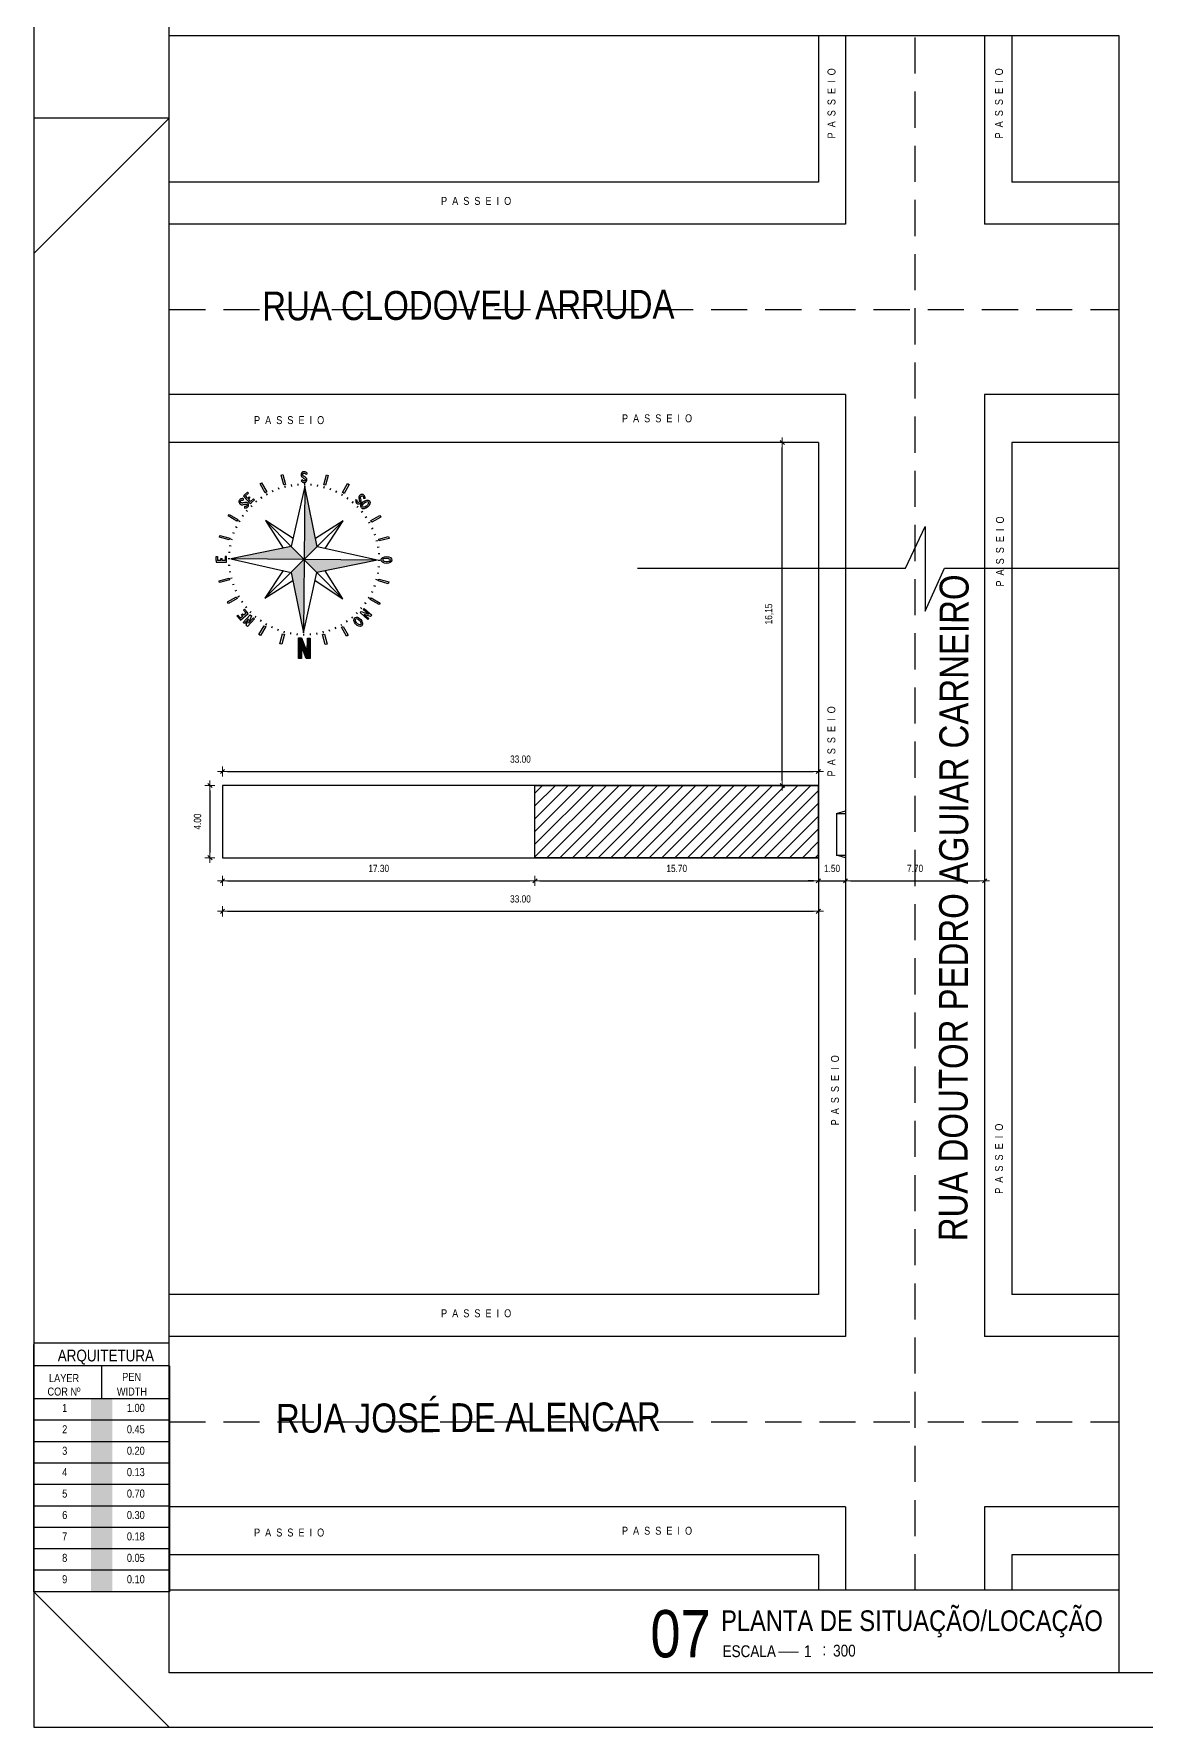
# Model space of a CAD drawing. Extents: x -263 to -176, y -135 to 681.
# Drawn here: x -263.44 to -248.04, y 636.24 to 659.69 of the extents above; entities that cross this region are included whole.
import ezdxf
from ezdxf.enums import TextEntityAlignment as Align

# ---------------------------------------------------------------- set-up
doc = ezdxf.new("R2010")
doc.units = 0
doc.header["$MEASUREMENT"] = 0
doc.header["$PDSIZE"] = -5
doc.linetypes.add('DASHED', pattern=[0.75, 0.5, -0.25])
doc.layers.get('0').update_dxf_attribs({"linetype": 'CONTINUOUS'})
doc.layers.get('Defpoints').update_dxf_attribs({"linetype": 'CONTINUOUS'})
for name, color, linetype in [('COBERTA', 6, 'CONTINUOUS'), ('E-txt-g', 3, 'CONTINUOUS'), ('E-TXT-Y', 2, 'CONTINUOUS'), ('Lotes', 2, 'CONTINUOUS'), ("PRANCHA - PROJETU'S", 7, 'CONTINUOUS'), ('TXT', 2, 'CONTINUOUS')]:
    doc.layers.add(name, color=color, linetype=linetype)
for name, color, linetype, lineweight in [('E-Pen-C', 4, 'CONTINUOUS', 15), ('E-Pen-G', 3, 'CONTINUOUS', 30), ('E-Txt-W', 7, 'CONTINUOUS', 20)]:
    doc.layers.add(name, color=color, linetype=linetype, lineweight=lineweight)
doc.styles.add('F2', font='swissc.ttf')
doc.dimstyles.new('DIMENSION-1', dxfattribs={"dimtxt": 0.11, "dimasz": 0.07, "dimexe": 1, "dimexo": 0, "dimgap": 0.12, "dimtad": 1, "dimzin": 7, "dimdsep": 46, "dimtxsty": 'F2', "dimblk1": 'TRACO', "dimblk2": 'TRACO', "dimsah": 1, "dimcen": 1, "dimse1": 1, "dimse2": 1, "dimclrd": 256, "dimclre": 256, "dimclrt": 6, "dimadec": 0, "dimazin": 0, "dimtfac": 1, "dimtix": 1, "dimtmove": 2, "dimatfit": 3, "dimldrblk": 'TRACO', "dimfxl": 1, "dimtolj": 1, "dimtzin": 0, "dimarcsym": 0})

# ---------------------------------------------------------------- blocks, each defined once
blk = doc.blocks.new('IND_DES')
at = {"layer": 'E-Txt-W', "color": 7}
blk.add_line((0.027, -0.243), (0.198, -0.243), dxfattribs=at)
at = {"layer": 'E-txt-g', "color": 7, "style": 'F2'}
for s, p in [('ESCALA', (-0.446, -0.286)), ('1', (0.243, -0.286)), (':', (0.399, -0.271))]:
    blk.add_text(s, height=0.1, dxfattribs=at).set_placement(p)
blk.add_attdef('ESCALA', (0.49, -0.281), '', height=0.1, dxfattribs=at)
at = {"layer": 'E-Txt-W', "color": 6, "style": 'F2'}
blk.add_attdef('00', text='', height=0.4, dxfattribs=at).set_placement((-0.708, -0.288), align=Align.CENTER)
at = {"layer": 'E-TXT-Y', "color": 7, "style": 'F2'}
for tag, p in [('PROJETO', (-0.456, 0.183)), ('DESENHO', (-0.458, -0.066))]:
    blk.add_attdef(tag, p, '', height=0.175, dxfattribs=at)
blk = doc.blocks.new('TRACO')
at = {"layer": 'E-Pen-C'}
for p, q in [((-1, 0), (1, 0)), ((0, 1), (0, -1))]:
    blk.add_line(p, q, dxfattribs=at)
at = {"layer": 'E-Pen-G'}
blk.add_line((-0.42, -0.42), (0.42, 0.42), dxfattribs=at)
blk = doc.blocks.new('*D525')
at = {"color": 4, "lineweight": -2}
blk.add_line((-261.001, 649.21), (-261.001, 648.35), dxfattribs=at)
at = {"layer": 'Defpoints', "color": 0, "linetype": 'Continuous'}
for p in [(-260.827, 649.28), (-261.001, 648.28), (-260.827, 648.28)]:
    blk.add_point(p, dxfattribs=at)
at = {"color": 4, "linetype": 'Continuous', "lineweight": -2, "xscale": 0.07, "yscale": 0.07, "zscale": 0.07}
for p, rotation in [((-261.001, 649.28), 90), ((-261.001, 648.28), 270)]:
    blk.add_blockref('TRACO', p, dxfattribs=dict(at, rotation=rotation))
at = {"color": 4, "linetype": 'Continuous', "insert": (-261.172, 648.78), "char_height": 0.1, "attachment_point": 5, "rotation": 90, "style": 'F2'}
blk.add_mtext('\\A1;4.00', dxfattribs=at)
blk = doc.blocks.new('*D526')
at = {"color": 4, "lineweight": -2}
blk.add_line((-260.757, 647.96), (-256.572, 647.96), dxfattribs=at)
at = {"layer": 'Defpoints', "color": 0, "linetype": 'Continuous'}
for p in [(-260.827, 648.28), (-256.502, 648.28), (-256.502, 647.96)]:
    blk.add_point(p, dxfattribs=at)
at = {"color": 4, "linetype": 'Continuous', "lineweight": -2, "xscale": 0.07, "yscale": 0.07, "zscale": 0.07, "rotation": 180}
blk.add_blockref('TRACO', (-260.827, 647.96), dxfattribs=at)
at = {"color": 4, "linetype": 'Continuous', "lineweight": -2, "xscale": 0.07, "yscale": 0.07, "zscale": 0.07}
blk.add_blockref('TRACO', (-256.502, 647.96), dxfattribs=at)
at = {"color": 4, "linetype": 'Continuous', "insert": (-258.664, 648.131), "char_height": 0.1, "attachment_point": 5, "style": 'F2'}
blk.add_mtext('\\A1;17.30', dxfattribs=at)
blk = doc.blocks.new('*D527')
at = {"color": 4, "lineweight": -2}
blk.add_line((-256.432, 647.96), (-252.647, 647.96), dxfattribs=at)
at = {"layer": 'Defpoints', "color": 0, "linetype": 'Continuous'}
for p in [(-256.502, 648.28), (-252.577, 648.28), (-252.577, 647.96)]:
    blk.add_point(p, dxfattribs=at)
at = {"color": 4, "linetype": 'Continuous', "lineweight": -2, "xscale": 0.07, "yscale": 0.07, "zscale": 0.07, "rotation": 180}
blk.add_blockref('TRACO', (-256.502, 647.96), dxfattribs=at)
at = {"color": 4, "linetype": 'Continuous', "lineweight": -2, "xscale": 0.07, "yscale": 0.07, "zscale": 0.07}
blk.add_blockref('TRACO', (-252.577, 647.96), dxfattribs=at)
at = {"color": 4, "linetype": 'Continuous', "insert": (-254.539, 648.131), "char_height": 0.1, "attachment_point": 5, "style": 'F2'}
blk.add_mtext('\\A1;15.70', dxfattribs=at)
blk = doc.blocks.new('*D528')
at = {"color": 4, "lineweight": -2}
blk.add_line((-260.757, 647.538), (-252.647, 647.538), dxfattribs=at)
at = {"layer": 'Defpoints', "color": 0, "linetype": 'Continuous'}
for p in [(-260.827, 648.28), (-252.577, 648.28), (-252.577, 647.538)]:
    blk.add_point(p, dxfattribs=at)
at = {"color": 4, "linetype": 'Continuous', "lineweight": -2, "xscale": 0.07, "yscale": 0.07, "zscale": 0.07, "rotation": 180}
blk.add_blockref('TRACO', (-260.827, 647.538), dxfattribs=at)
at = {"color": 4, "linetype": 'Continuous', "lineweight": -2, "xscale": 0.07, "yscale": 0.07, "zscale": 0.07}
blk.add_blockref('TRACO', (-252.577, 647.538), dxfattribs=at)
at = {"color": 4, "linetype": 'Continuous', "insert": (-256.702, 647.709), "char_height": 0.1, "attachment_point": 5, "style": 'F2'}
blk.add_mtext('\\A1;33.00', dxfattribs=at)
blk = doc.blocks.new('*D529')
at = {"color": 4, "lineweight": -2}
blk.add_line((-260.757, 649.473), (-252.647, 649.473), dxfattribs=at)
at = {"layer": 'Defpoints', "color": 0, "linetype": 'Continuous'}
for p in [(-252.577, 649.473), (-260.827, 649.28), (-252.577, 649.28)]:
    blk.add_point(p, dxfattribs=at)
at = {"color": 4, "linetype": 'Continuous', "lineweight": -2, "xscale": 0.07, "yscale": 0.07, "zscale": 0.07, "rotation": 180}
blk.add_blockref('TRACO', (-260.827, 649.473), dxfattribs=at)
at = {"color": 4, "linetype": 'Continuous', "lineweight": -2, "xscale": 0.07, "yscale": 0.07, "zscale": 0.07}
blk.add_blockref('TRACO', (-252.577, 649.473), dxfattribs=at)
at = {"color": 4, "linetype": 'Continuous', "insert": (-256.702, 649.644), "char_height": 0.1, "attachment_point": 5, "style": 'F2'}
blk.add_mtext('\\A1;33.00', dxfattribs=at)
blk = doc.blocks.new('*D530')
at = {"color": 4, "lineweight": -2}
blk.add_line((-253.078, 649.35), (-253.078, 653.958), dxfattribs=at)
at = {"layer": 'Defpoints', "color": 0, "linetype": 'Continuous'}
for p in [(-253.078, 654.028), (-252.577, 654.028), (-252.577, 649.28)]:
    blk.add_point(p, dxfattribs=at)
at = {"color": 4, "linetype": 'Continuous', "lineweight": -2, "xscale": 0.07, "yscale": 0.07, "zscale": 0.07}
for p, rotation in [((-253.078, 654.028), 90), ((-253.078, 649.28), 270)]:
    blk.add_blockref('TRACO', p, dxfattribs=dict(at, rotation=rotation))
at = {"color": 4, "linetype": 'Continuous', "insert": (-253.258, 651.654), "char_height": 0.1, "attachment_point": 5, "rotation": 90, "style": 'F2'}
blk.add_mtext('\\A1;16,15', dxfattribs=at)
blk = doc.blocks.new('*D531')
at = {"color": 4, "lineweight": -2}
for p, q in [((-252.647, 647.96), (-252.717, 647.96)), ((-252.577, 647.96), (-252.202, 647.96)), ((-252.132, 647.96), (-252.062, 647.96))]:
    blk.add_line(p, q, dxfattribs=at)
at = {"layer": 'Defpoints', "color": 0, "linetype": 'Continuous'}
for p in [(-252.577, 649.28), (-252.202, 648.171), (-252.202, 647.96)]:
    blk.add_point(p, dxfattribs=at)
at = {"color": 4, "linetype": 'Continuous', "lineweight": -2, "xscale": 0.07, "yscale": 0.07, "zscale": 0.07}
blk.add_blockref('TRACO', (-252.577, 647.96), dxfattribs=at)
at = {"color": 4, "linetype": 'Continuous', "lineweight": -2, "xscale": 0.07, "yscale": 0.07, "zscale": 0.07, "rotation": 180}
blk.add_blockref('TRACO', (-252.202, 647.96), dxfattribs=at)
at = {"color": 4, "linetype": 'Continuous', "insert": (-252.389, 648.131), "char_height": 0.1, "attachment_point": 5, "style": 'F2'}
blk.add_mtext('\\A1;1.50', dxfattribs=at)
blk = doc.blocks.new('*D532')
at = {"color": 4, "lineweight": -2}
blk.add_line((-252.132, 647.96), (-250.347, 647.96), dxfattribs=at)
at = {"layer": 'Defpoints', "color": 0, "linetype": 'Continuous'}
for p in [(-252.202, 648.171), (-250.277, 648.036), (-250.277, 647.96)]:
    blk.add_point(p, dxfattribs=at)
at = {"color": 4, "linetype": 'Continuous', "lineweight": -2, "xscale": 0.07, "yscale": 0.07, "zscale": 0.07, "rotation": 180}
blk.add_blockref('TRACO', (-252.202, 647.96), dxfattribs=at)
at = {"color": 4, "linetype": 'Continuous', "lineweight": -2, "xscale": 0.07, "yscale": 0.07, "zscale": 0.07}
blk.add_blockref('TRACO', (-250.277, 647.96), dxfattribs=at)
at = {"color": 4, "linetype": 'Continuous', "insert": (-251.239, 648.131), "char_height": 0.1, "attachment_point": 5, "style": 'F2'}
blk.add_mtext('\\A1;7.70', dxfattribs=at)
blk = doc.blocks.new('al-norte')
at = {"layer": 'TXT'}
for points in [[(0.055, 2.221), (-0.065, 2.532), (-0.092, 2.532), (-0.167, 2.532), (-0.167, 2.01), (-0.092, 2.01), (-0.092, 2.379), (0.055, 2.001), (0.131, 2.001), (0.131, 2.531), (0.055, 2.531)], [(0.007, 1.875), (0, 0), (0.333, 0.33)]]:
    blk.add_hatch(color=7, dxfattribs=at).paths.add_polyline_path(points)
h = blk.add_hatch(color=7, dxfattribs=at)
h.paths.add_polyline_path([(0, 0), (0.33, -0.333), (1.875, -0.007)])
h.paths.add_polyline_path([(0, 0), (-0.333, -0.33), (-0.007, -1.875)])
h.paths.add_polyline_path([(0, 0), (-0.33, 0.333), (-1.875, 0.007)])
at = {"layer": 'TXT', "color": 7}
for p, q in [((-0.596, 2.16), (-0.551, 2.172)), ((-0.551, 2.172), (-0.483, 1.919)), ((-0.092, 2.532), (-0.065, 2.532)), ((0.055, 2.001), (-0.092, 2.379)), ((-0.065, 2.532), (0.055, 2.221)), ((-1.135, 1.932), (-1.094, 1.956)), ((-1.003, 1.705), (-1.135, 1.932)), ((-1.094, 1.956), (-0.963, 1.728)), ((-0.796, 1.723), (-0.816, 1.766)), ((-0.643, 1.786), (-0.659, 1.83)), ((-0.528, 1.906), (-0.596, 2.16)), ((-0.483, 1.919), (-0.528, 1.906)), ((-0.485, 1.835), (-0.497, 1.881)), ((-0.323, 1.871), (-0.331, 1.917)), ((0.007, 1.875), (-0.33, 0.333)), ((-0.159, 1.892), (-0.163, 1.938)), ((-0.007, -1.875), (0.007, 1.875)), ((0.007, 1.898), (0.007, 1.945)), ((0.333, 0.33), (0.007, 1.875)), ((0.172, 1.891), (0.176, 1.937)), ((0.336, 1.868), (0.344, 1.915)), ((0.498, 1.832), (0.51, 1.877)), ((0.656, 1.782), (0.672, 1.826)), ((0.808, 1.718), (0.828, 1.76)), ((-1.736, 1.416), (-1.711, 1.444)), ((-1.54, 1.244), (-1.736, 1.416)), ((-1.711, 1.444), (-1.702, 1.454)), ((-1.702, 1.454), (-1.546, 1.396)), ((-1.662, 1.499), (-1.637, 1.528)), ((-1.546, 1.396), (-1.662, 1.499)), ((-1.654, 1.393), (-1.515, 1.272)), ((-1.463, 1.324), (-1.654, 1.393)), ((-1.637, 1.528), (-1.438, 1.353)), ((-1.438, 1.353), (-1.463, 1.324)), ((-1.338, 1.347), (-1.371, 1.38)), ((-1.215, 1.459), (-1.245, 1.495)), ((-1.083, 1.559), (-1.11, 1.597)), ((-0.963, 1.728), (-1.003, 1.705)), ((-0.943, 1.647), (-0.967, 1.688)), ((0.955, 1.641), (0.979, 1.681)), ((1.094, 1.551), (1.121, 1.59)), ((1.225, 1.45), (1.256, 1.486)), ((1.343, 1.446), (1.415, 1.635)), ((1.347, 1.338), (1.38, 1.371)), ((1.476, 1.683), (1.417, 1.527)), ((1.466, 1.692), (1.476, 1.683)), ((1.538, 1.43), (1.572, 1.393)), ((1.561, 1.452), (1.596, 1.414)), ((1.596, 1.414), (1.572, 1.393)), ((-1.949, 1.106), (-1.925, 1.146)), ((-1.721, 0.975), (-1.949, 1.106)), ((-1.925, 1.146), (-1.698, 1.015)), ((-1.698, 1.015), (-1.721, 0.975)), ((-1.641, 0.955), (-1.681, 0.979)), ((-1.551, 1.094), (-1.59, 1.121)), ((-1.515, 1.272), (-1.54, 1.244)), ((-1.45, 1.225), (-1.486, 1.256)), ((-0.998, -0.991), (0.998, 0.991)), ((-0.285, 0.538), (-0.991, 0.998)), ((0.991, -0.998), (-0.991, 0.998)), ((-0.991, 0.998), (-0.536, 0.289)), ((0.998, 0.991), (0.289, 0.536)), ((0.538, 0.285), (0.998, 0.991)), ((1.459, 1.215), (1.495, 1.245)), ((1.559, 1.083), (1.597, 1.11)), ((1.647, 0.943), (1.688, 0.967)), ((1.705, 1.003), (1.932, 1.135)), ((1.728, 0.963), (1.705, 1.003)), ((1.956, 1.094), (1.728, 0.963)), ((1.932, 1.135), (1.956, 1.094)), ((-2.169, 0.564), (-2.156, 0.609)), ((-1.915, 0.496), (-2.169, 0.564)), ((-2.156, 0.609), (-1.903, 0.541)), ((-1.903, 0.541), (-1.915, 0.496)), ((-1.832, 0.498), (-1.877, 0.51)), ((-1.782, 0.656), (-1.826, 0.672)), ((-1.718, 0.808), (-1.76, 0.828)), ((1.723, 0.796), (1.766, 0.816)), ((1.786, 0.643), (1.83, 0.659)), ((1.835, 0.485), (1.881, 0.497)), ((-1.898, 0.007), (-1.945, 0.007)), ((-1.891, 0.172), (-1.937, 0.176)), ((-1.868, 0.336), (-1.915, 0.344)), ((-1.875, 0.007), (-0.33, 0.333)), ((-1.875, 0.007), (-0.333, -0.33)), ((-1.875, 0.007), (1.875, -0.007)), ((1.875, -0.007), (0.333, 0.33)), ((1.871, 0.323), (1.917, 0.331)), ((1.892, 0.159), (1.938, 0.163)), ((1.986, 0.075), (1.986, 0.034)), ((2.246, 0.075), (1.986, 0.075)), ((1.986, 0.034), (1.986, -0.068)), ((2.017, 0.034), (2.1, 0.034)), ((2.017, -0.068), (2.017, 0.034)), ((2.1, 0.034), (2.1, -0.017)), ((2.132, 0.034), (2.214, 0.034)), ((2.132, 0.034), (2.132, -0.017)), ((2.214, -0.068), (2.214, 0.034)), ((2.246, 0.034), (2.246, 0.075)), ((2.246, 0.034), (2.246, -0.068)), ((-1.892, -0.159), (-1.938, -0.163)), ((-1.871, -0.323), (-1.917, -0.331)), ((-0.538, -0.285), (-0.998, -0.991)), ((-0.333, -0.33), (-0.007, -1.875)), ((-0.007, -1.875), (0.33, -0.333)), ((0.33, -0.333), (1.875, -0.007)), ((0.991, -0.998), (0.536, -0.289)), ((1.868, -0.336), (1.915, -0.344)), ((1.891, -0.172), (1.937, -0.176)), ((1.898, -0.007), (1.945, -0.007)), ((1.986, -0.068), (2.017, -0.068)), ((2.132, -0.017), (2.1, -0.017)), ((2.246, -0.068), (2.214, -0.068)), ((-2.172, -0.551), (-1.919, -0.483)), ((-2.16, -0.596), (-2.172, -0.551)), ((-1.906, -0.528), (-2.16, -0.596)), ((-1.919, -0.483), (-1.906, -0.528)), ((-1.835, -0.485), (-1.881, -0.497)), ((-1.786, -0.643), (-1.83, -0.659)), ((-1.723, -0.796), (-1.766, -0.816)), ((-0.998, -0.991), (-0.289, -0.536)), ((0.285, -0.538), (0.991, -0.998)), ((1.718, -0.808), (1.76, -0.828)), ((1.782, -0.656), (1.826, -0.672)), ((1.832, -0.498), (1.877, -0.51)), ((1.903, -0.541), (1.915, -0.496)), ((2.156, -0.609), (1.903, -0.541)), ((1.915, -0.496), (2.169, -0.564)), ((2.169, -0.564), (2.156, -0.609)), ((-1.956, -1.094), (-1.728, -0.963)), ((-1.932, -1.135), (-1.956, -1.094)), ((-1.705, -1.003), (-1.932, -1.135)), ((-1.728, -0.963), (-1.705, -1.003)), ((-1.647, -0.943), (-1.688, -0.967)), ((-1.559, -1.083), (-1.597, -1.11)), ((-1.459, -1.215), (-1.495, -1.245)), ((1.45, -1.225), (1.486, -1.256)), ((1.551, -1.094), (1.59, -1.121)), ((1.641, -0.955), (1.681, -0.979)), ((1.698, -1.015), (1.721, -0.975)), ((1.925, -1.146), (1.698, -1.015)), ((1.721, -0.975), (1.949, -1.106)), ((1.949, -1.106), (1.925, -1.146)), ((-1.556, -1.565), (-1.514, -1.564)), ((-1.556, -1.565), (-1.555, -1.58)), ((-1.555, -1.58), (-1.553, -1.595)), ((-1.553, -1.595), (-1.549, -1.61)), ((-1.549, -1.61), (-1.544, -1.624)), ((-1.544, -1.624), (-1.54, -1.631)), ((-1.54, -1.631), (-1.536, -1.638)), ((-1.536, -1.638), (-1.532, -1.644)), ((-1.532, -1.644), (-1.526, -1.649)), ((-1.526, -1.649), (-1.513, -1.658)), ((-1.516, -1.579), (-1.514, -1.564)), ((-1.516, -1.587), (-1.516, -1.579)), ((-1.515, -1.595), (-1.516, -1.587)), ((-1.513, -1.602), (-1.515, -1.595)), ((-1.51, -1.609), (-1.513, -1.602)), ((-1.513, -1.658), (-1.5, -1.667)), ((-1.506, -1.616), (-1.51, -1.609)), ((-1.501, -1.623), (-1.506, -1.616)), ((-1.495, -1.628), (-1.501, -1.623)), ((-1.5, -1.667), (-1.493, -1.67)), ((-1.488, -1.632), (-1.495, -1.628)), ((-1.493, -1.67), (-1.485, -1.672)), ((-1.484, -1.633), (-1.488, -1.632)), ((-1.485, -1.672), (-1.478, -1.673)), ((-1.481, -1.634), (-1.484, -1.633)), ((-1.473, -1.633), (-1.481, -1.634)), ((-1.478, -1.673), (-1.47, -1.672)), ((-1.465, -1.631), (-1.473, -1.633)), ((-1.47, -1.672), (-1.463, -1.671)), ((-1.457, -1.628), (-1.465, -1.631)), ((-1.463, -1.671), (-1.455, -1.669)), ((-1.451, -1.622), (-1.457, -1.628)), ((-1.454, -1.487), (-1.455, -1.494)), ((-1.455, -1.494), (-1.455, -1.502)), ((-1.455, -1.502), (-1.454, -1.51)), ((-1.455, -1.669), (-1.448, -1.666)), ((-1.453, -1.479), (-1.454, -1.487)), ((-1.454, -1.51), (-1.451, -1.525)), ((-1.451, -1.471), (-1.453, -1.479)), ((-1.448, -1.464), (-1.451, -1.471)), ((-1.451, -1.525), (-1.443, -1.555)), ((-1.446, -1.616), (-1.451, -1.622)), ((-1.444, -1.457), (-1.448, -1.464)), ((-1.448, -1.666), (-1.441, -1.663)), ((-1.442, -1.609), (-1.446, -1.616)), ((-1.439, -1.451), (-1.444, -1.457)), ((-1.443, -1.555), (-1.44, -1.57)), ((-1.44, -1.602), (-1.442, -1.609)), ((-1.441, -1.663), (-1.434, -1.659)), ((-1.44, -1.57), (-1.439, -1.578)), ((-1.439, -1.594), (-1.44, -1.602)), ((-1.434, -1.445), (-1.439, -1.451)), ((-1.439, -1.578), (-1.439, -1.586)), ((-1.439, -1.586), (-1.439, -1.594)), ((-1.428, -1.44), (-1.434, -1.445)), ((-1.434, -1.659), (-1.428, -1.655)), ((-1.421, -1.436), (-1.428, -1.44)), ((-1.428, -1.655), (-1.421, -1.65)), ((-1.414, -1.432), (-1.421, -1.436)), ((-1.421, -1.65), (-1.416, -1.645)), ((-1.416, -1.645), (-1.41, -1.639)), ((-1.407, -1.43), (-1.414, -1.432)), ((-1.411, -1.497), (-1.41, -1.49)), ((-1.409, -1.513), (-1.411, -1.497)), ((-1.41, -1.49), (-1.409, -1.486)), ((-1.41, -1.639), (-1.406, -1.633)), ((-1.409, -1.486), (-1.408, -1.483)), ((-1.406, -1.528), (-1.409, -1.513)), ((-1.408, -1.483), (-1.404, -1.476)), ((-1.399, -1.429), (-1.407, -1.43)), ((-1.4, -1.558), (-1.406, -1.528)), ((-1.406, -1.633), (-1.402, -1.626)), ((-1.404, -1.476), (-1.398, -1.471)), ((-1.402, -1.626), (-1.399, -1.619)), ((-1.397, -1.573), (-1.4, -1.558)), ((-1.391, -1.428), (-1.399, -1.429)), ((-1.399, -1.619), (-1.396, -1.612)), ((-1.398, -1.471), (-1.391, -1.467)), ((-1.395, -1.589), (-1.397, -1.573)), ((-1.396, -1.612), (-1.395, -1.604)), ((-1.395, -1.596), (-1.395, -1.589)), ((-1.395, -1.604), (-1.395, -1.596)), ((-1.383, -1.428), (-1.391, -1.428)), ((-1.391, -1.467), (-1.387, -1.466)), ((-1.387, -1.466), (-1.383, -1.465)), ((-1.375, -1.429), (-1.383, -1.428)), ((-1.383, -1.465), (-1.38, -1.465)), ((-1.347, -1.338), (-1.38, -1.371)), ((-1.38, -1.465), (-1.376, -1.467)), ((-1.376, -1.467), (-1.372, -1.468)), ((-1.368, -1.43), (-1.375, -1.429)), ((-1.372, -1.468), (-1.369, -1.471)), ((-1.369, -1.471), (-1.363, -1.476)), ((-1.36, -1.432), (-1.368, -1.43)), ((-1.363, -1.476), (-1.358, -1.482)), ((-1.353, -1.436), (-1.36, -1.432)), ((-1.358, -1.482), (-1.354, -1.489)), ((-1.354, -1.489), (-1.352, -1.496)), ((-1.347, -1.44), (-1.353, -1.436)), ((-1.352, -1.496), (-1.35, -1.503)), ((-1.35, -1.511), (-1.351, -1.527)), ((-1.351, -1.527), (-1.312, -1.53)), ((-1.35, -1.503), (-1.35, -1.511)), ((-1.341, -1.445), (-1.347, -1.44)), ((-1.335, -1.45), (-1.341, -1.445)), ((-1.33, -1.456), (-1.335, -1.45)), ((-1.325, -1.463), (-1.33, -1.456)), ((-1.321, -1.469), (-1.325, -1.463)), ((-1.318, -1.476), (-1.321, -1.469)), ((-1.315, -1.484), (-1.318, -1.476)), ((-1.313, -1.491), (-1.315, -1.484)), ((-1.313, -1.499), (-1.313, -1.491)), ((-1.312, -1.53), (-1.313, -1.499)), ((-1.225, -1.45), (-1.256, -1.486)), ((-1.146, -1.925), (-1.015, -1.698)), ((-1.094, -1.551), (-1.121, -1.59)), ((-0.975, -1.721), (-1.106, -1.949)), ((-1.015, -1.698), (-0.975, -1.721)), ((-0.955, -1.641), (-0.979, -1.681)), ((-0.808, -1.718), (-0.828, -1.76)), ((0.796, -1.723), (0.816, -1.766)), ((0.943, -1.647), (0.967, -1.688)), ((0.963, -1.728), (1.003, -1.705)), ((1.094, -1.956), (0.963, -1.728)), ((1.003, -1.705), (1.135, -1.932)), ((1.083, -1.559), (1.11, -1.597)), ((1.215, -1.459), (1.245, -1.495)), ((1.354, -1.453), (1.278, -1.521)), ((1.278, -1.521), (1.299, -1.545)), ((1.299, -1.545), (1.375, -1.476)), ((1.338, -1.347), (1.371, -1.38)), ((1.385, -1.425), (1.354, -1.453)), ((1.375, -1.476), (1.43, -1.538)), ((1.559, -1.619), (1.385, -1.425)), ((1.43, -1.538), (1.393, -1.572)), ((1.414, -1.596), (1.393, -1.572)), ((1.452, -1.561), (1.414, -1.596)), ((1.429, -1.375), (1.428, -1.383)), ((1.428, -1.383), (1.428, -1.391)), ((1.428, -1.391), (1.429, -1.399)), ((1.43, -1.368), (1.429, -1.375)), ((1.429, -1.399), (1.43, -1.407)), ((1.432, -1.36), (1.43, -1.368)), ((1.43, -1.407), (1.432, -1.414)), ((1.431, -1.691), (1.507, -1.623)), ((1.452, -1.715), (1.431, -1.691)), ((1.436, -1.353), (1.432, -1.36)), ((1.432, -1.414), (1.436, -1.421)), ((1.44, -1.347), (1.436, -1.353)), ((1.436, -1.421), (1.44, -1.428)), ((1.445, -1.341), (1.44, -1.347)), ((1.44, -1.428), (1.445, -1.434)), ((1.45, -1.335), (1.445, -1.341)), ((1.445, -1.434), (1.451, -1.439)), ((1.456, -1.33), (1.45, -1.335)), ((1.451, -1.439), (1.457, -1.444)), ((1.452, -1.561), (1.507, -1.623)), ((1.528, -1.646), (1.452, -1.715)), ((1.463, -1.325), (1.456, -1.33)), ((1.457, -1.444), (1.464, -1.448)), ((1.469, -1.321), (1.463, -1.325)), ((1.464, -1.448), (1.471, -1.451)), ((1.465, -1.38), (1.467, -1.376)), ((1.465, -1.383), (1.465, -1.38)), ((1.466, -1.387), (1.465, -1.383)), ((1.467, -1.391), (1.466, -1.387)), ((1.467, -1.376), (1.468, -1.372)), ((1.471, -1.398), (1.467, -1.391)), ((1.468, -1.372), (1.471, -1.369)), ((1.476, -1.318), (1.469, -1.321)), ((1.471, -1.369), (1.476, -1.363)), ((1.476, -1.404), (1.471, -1.398)), ((1.471, -1.451), (1.479, -1.453)), ((1.484, -1.315), (1.476, -1.318)), ((1.476, -1.363), (1.482, -1.358)), ((1.483, -1.408), (1.476, -1.404)), ((1.479, -1.453), (1.487, -1.454)), ((1.482, -1.358), (1.489, -1.354)), ((1.486, -1.409), (1.483, -1.408)), ((1.491, -1.313), (1.484, -1.315)), ((1.49, -1.41), (1.486, -1.409)), ((1.487, -1.454), (1.494, -1.455)), ((1.489, -1.354), (1.496, -1.352)), ((1.497, -1.411), (1.49, -1.41)), ((1.499, -1.313), (1.491, -1.313)), ((1.494, -1.455), (1.502, -1.455)), ((1.496, -1.352), (1.503, -1.35)), ((1.513, -1.409), (1.497, -1.411)), ((1.53, -1.312), (1.499, -1.313)), ((1.502, -1.455), (1.51, -1.454)), ((1.503, -1.35), (1.511, -1.35)), ((1.51, -1.454), (1.525, -1.451)), ((1.511, -1.35), (1.527, -1.351)), ((1.528, -1.406), (1.513, -1.409)), ((1.525, -1.451), (1.555, -1.443)), ((1.527, -1.351), (1.53, -1.312)), ((1.558, -1.4), (1.528, -1.406)), ((1.528, -1.646), (1.559, -1.619)), ((1.555, -1.443), (1.57, -1.44)), ((1.573, -1.397), (1.558, -1.4)), ((1.579, -1.516), (1.564, -1.514)), ((1.565, -1.556), (1.564, -1.514)), ((1.565, -1.556), (1.58, -1.555)), ((1.57, -1.44), (1.578, -1.439)), ((1.589, -1.395), (1.573, -1.397)), ((1.578, -1.439), (1.586, -1.439)), ((1.587, -1.516), (1.579, -1.516)), ((1.58, -1.555), (1.595, -1.553)), ((1.586, -1.439), (1.594, -1.439)), ((1.595, -1.515), (1.587, -1.516)), ((1.596, -1.395), (1.589, -1.395)), ((1.594, -1.439), (1.602, -1.44)), ((1.602, -1.513), (1.595, -1.515)), ((1.595, -1.553), (1.61, -1.549)), ((1.604, -1.395), (1.596, -1.395)), ((1.602, -1.44), (1.609, -1.442)), ((1.609, -1.51), (1.602, -1.513)), ((1.612, -1.396), (1.604, -1.395)), ((1.609, -1.442), (1.616, -1.446)), ((1.616, -1.506), (1.609, -1.51)), ((1.61, -1.549), (1.624, -1.544)), ((1.619, -1.399), (1.612, -1.396)), ((1.616, -1.446), (1.622, -1.451)), ((1.623, -1.501), (1.616, -1.506)), ((1.626, -1.402), (1.619, -1.399)), ((1.622, -1.451), (1.628, -1.457)), ((1.628, -1.495), (1.623, -1.501)), ((1.624, -1.544), (1.631, -1.54)), ((1.633, -1.406), (1.626, -1.402)), ((1.628, -1.457), (1.631, -1.465)), ((1.632, -1.488), (1.628, -1.495)), ((1.631, -1.465), (1.633, -1.473)), ((1.631, -1.54), (1.638, -1.536)), ((1.633, -1.484), (1.632, -1.488)), ((1.639, -1.41), (1.633, -1.406)), ((1.633, -1.473), (1.634, -1.481)), ((1.634, -1.481), (1.633, -1.484)), ((1.638, -1.536), (1.644, -1.532)), ((1.645, -1.416), (1.639, -1.41)), ((1.644, -1.532), (1.649, -1.526)), ((1.65, -1.421), (1.645, -1.416)), ((1.649, -1.526), (1.658, -1.513)), ((1.655, -1.428), (1.65, -1.421)), ((1.659, -1.434), (1.655, -1.428)), ((1.658, -1.513), (1.667, -1.5)), ((1.663, -1.441), (1.659, -1.434)), ((1.666, -1.448), (1.663, -1.441)), ((1.669, -1.455), (1.666, -1.448)), ((1.667, -1.5), (1.67, -1.493)), ((1.671, -1.463), (1.669, -1.455)), ((1.67, -1.493), (1.672, -1.485)), ((1.672, -1.47), (1.671, -1.463)), ((1.673, -1.478), (1.672, -1.47)), ((1.672, -1.485), (1.673, -1.478)), ((-1.106, -1.949), (-1.146, -1.925)), ((-0.656, -1.782), (-0.672, -1.826)), ((-0.609, -2.156), (-0.541, -1.903)), ((-0.564, -2.169), (-0.609, -2.156)), ((-0.496, -1.915), (-0.564, -2.169)), ((-0.541, -1.903), (-0.496, -1.915)), ((-0.498, -1.832), (-0.51, -1.877)), ((-0.336, -1.868), (-0.344, -1.915)), ((-0.172, -1.891), (-0.176, -1.937)), ((-0.062, -2.027), (-0.063, -2.035)), ((-0.063, -2.035), (-0.063, -2.043)), ((-0.063, -2.043), (-0.062, -2.05)), ((-0.06, -2.019), (-0.062, -2.027)), ((-0.062, -2.05), (-0.06, -2.058)), ((-0.057, -2.012), (-0.06, -2.019)), ((-0.06, -2.058), (-0.058, -2.065)), ((-0.058, -2.065), (-0.054, -2.072)), ((-0.053, -2.005), (-0.057, -2.012)), ((-0.054, -2.072), (-0.05, -2.079)), ((-0.049, -1.999), (-0.053, -2.005)), ((-0.05, -2.079), (-0.045, -2.085)), ((-0.044, -1.993), (-0.049, -1.999)), ((-0.045, -2.085), (-0.039, -2.091)), ((-0.038, -1.988), (-0.044, -1.993)), ((-0.039, -2.091), (-0.034, -2.096)), ((-0.032, -1.983), (-0.038, -1.988)), ((-0.034, -2.096), (-0.021, -2.105)), ((-0.025, -1.979), (-0.032, -1.983)), ((-0.018, -1.975), (-0.025, -1.979)), ((-0.021, -2.105), (0.005, -2.121)), ((-0.02, -2.037), (-0.019, -2.029)), ((-0.019, -2.045), (-0.02, -2.037)), ((-0.019, -2.029), (-0.017, -2.021)), ((-0.017, -2.048), (-0.019, -2.045)), ((-0.011, -1.973), (-0.018, -1.975)), ((-0.017, -2.021), (-0.015, -2.018)), ((-0.015, -2.051), (-0.017, -2.048)), ((-0.015, -2.018), (-0.012, -2.015)), ((-0.01, -2.057), (-0.015, -2.051)), ((-0.012, -2.015), (-0.01, -2.013)), ((-0.003, -1.972), (-0.011, -1.973)), ((-0.01, -2.013), (-0.006, -2.011)), ((0.002, -2.067), (-0.01, -2.057)), ((-0.007, -1.898), (-0.007, -1.945)), ((-0.006, -2.011), (-0.002, -2.01)), ((0.005, -1.971), (-0.003, -1.972)), ((-0.002, -2.01), (0.002, -2.009)), ((0.002, -2.009), (0.01, -2.009)), ((0.014, -2.077), (0.002, -2.067)), ((0.013, -1.971), (0.005, -1.971)), ((0.005, -2.121), (0.018, -2.13)), ((0.01, -2.009), (0.018, -2.01)), ((0.02, -1.972), (0.013, -1.971)), ((0.039, -2.095), (0.014, -2.077)), ((0.018, -2.01), (0.025, -2.012)), ((0.018, -2.13), (0.024, -2.136)), ((0.028, -1.974), (0.02, -1.972)), ((0.024, -2.136), (0.029, -2.141)), ((0.025, -2.012), (0.032, -2.016)), ((0.036, -1.976), (0.028, -1.974)), ((0.029, -2.141), (0.035, -2.147)), ((0.032, -2.016), (0.038, -2.02)), ((0.035, -2.147), (0.039, -2.154)), ((0.043, -1.978), (0.036, -1.976)), ((0.038, -2.02), (0.043, -2.026)), ((0.051, -2.104), (0.039, -2.095)), ((0.039, -2.154), (0.043, -2.161)), ((0.05, -1.982), (0.043, -1.978)), ((0.043, -2.026), (0.053, -2.038)), ((0.043, -2.161), (0.045, -2.168)), ((0.056, -1.986), (0.05, -1.982)), ((0.063, -2.113), (0.051, -2.104)), ((0.053, -2.038), (0.084, -2.014)), ((0.062, -1.991), (0.056, -1.986)), ((0.084, -2.014), (0.062, -1.991)), ((0.069, -2.119), (0.063, -2.113)), ((0.074, -2.125), (0.069, -2.119)), ((0.078, -2.131), (0.074, -2.125)), ((0.081, -2.138), (0.078, -2.131)), ((0.084, -2.145), (0.081, -2.138)), ((0.086, -2.153), (0.084, -2.145)), ((0.086, -2.161), (0.086, -2.153)), ((0.087, -2.168), (0.086, -2.161)), ((0.159, -1.892), (0.163, -1.938)), ((0.323, -1.871), (0.331, -1.917)), ((0.483, -1.919), (0.528, -1.906)), ((0.551, -2.172), (0.483, -1.919)), ((0.485, -1.835), (0.497, -1.881)), ((0.528, -1.906), (0.596, -2.16)), ((0.596, -2.16), (0.551, -2.172)), ((0.643, -1.786), (0.659, -1.83)), ((1.135, -1.932), (1.094, -1.956)), ((-0.071, -2.206), (-0.04, -2.176)), ((-0.071, -2.206), (-0.06, -2.216)), ((-0.06, -2.216), (-0.048, -2.226)), ((-0.048, -2.226), (-0.035, -2.234)), ((-0.031, -2.189), (-0.04, -2.176)), ((-0.035, -2.234), (-0.021, -2.241)), ((-0.026, -2.194), (-0.031, -2.189)), ((-0.02, -2.199), (-0.026, -2.194)), ((-0.021, -2.241), (-0.014, -2.244)), ((-0.014, -2.203), (-0.02, -2.199)), ((-0.007, -2.207), (-0.014, -2.203)), ((-0.014, -2.244), (-0.007, -2.246)), ((0.001, -2.209), (-0.007, -2.207)), ((-0.007, -2.246), (0.001, -2.247)), ((0.009, -2.21), (0.001, -2.209)), ((0.001, -2.247), (0.009, -2.247)), ((0.017, -2.21), (0.009, -2.21)), ((0.009, -2.247), (0.024, -2.245)), ((0.025, -2.208), (0.017, -2.21)), ((0.024, -2.245), (0.04, -2.242)), ((0.028, -2.207), (0.025, -2.208)), ((0.031, -2.205), (0.028, -2.207)), ((0.037, -2.199), (0.031, -2.205)), ((0.041, -2.192), (0.037, -2.199)), ((0.04, -2.242), (0.047, -2.239)), ((0.044, -2.184), (0.041, -2.192)), ((0.045, -2.176), (0.044, -2.184)), ((0.045, -2.168), (0.045, -2.176)), ((0.047, -2.239), (0.054, -2.236)), ((0.054, -2.236), (0.06, -2.231)), ((0.06, -2.231), (0.065, -2.226)), ((0.065, -2.226), (0.07, -2.219)), ((0.07, -2.219), (0.074, -2.213)), ((0.074, -2.213), (0.077, -2.206)), ((0.077, -2.206), (0.08, -2.199)), ((0.08, -2.199), (0.083, -2.191)), ((0.083, -2.191), (0.085, -2.184)), ((0.085, -2.184), (0.086, -2.176)), ((0.086, -2.176), (0.087, -2.168))]:
    blk.add_line(p, q, dxfattribs=at)
for points in [[(-0.092, 2.379), (-0.092, 2.01), (-0.167, 2.01), (-0.167, 2.532), (-0.092, 2.532)], [(0.055, 2.221), (0.055, 2.531), (0.131, 2.531), (0.131, 2.001), (0.055, 2.001)], [(1.415, 1.635), (1.292, 1.498), (1.264, 1.523), (1.438, 1.717), (1.466, 1.692)], [(1.417, 1.527), (1.52, 1.643), (1.549, 1.617), (1.372, 1.42), (1.343, 1.446)], [(1.646, 1.528), (1.619, 1.559), (1.425, 1.385), (1.453, 1.354)], [(1.453, 1.354), (1.521, 1.278), (1.545, 1.299), (1.476, 1.375)], [(1.476, 1.375), (1.538, 1.43)], [(1.561, 1.452), (1.623, 1.507)], [(1.646, 1.528), (1.715, 1.452), (1.691, 1.431), (1.623, 1.507)]]:
    blk.add_lwpolyline(points, dxfattribs=at)
for points in [[(0.564, 2.169), (0.609, 2.156), (0.541, 1.903), (0.496, 1.915)], [(1.106, 1.949), (1.146, 1.925), (1.015, 1.698), (0.975, 1.721)], [(2.16, 0.596), (2.172, 0.551), (1.919, 0.483), (1.906, 0.528)]]:
    blk.add_lwpolyline(points, close=True, dxfattribs=at)
for centre, major_axis in [((-1.391, 1.585), (-0.089, 0.105)), ((-2.109, 0.002), (-0.138, 0.003)), ((-1.563, -1.416), (-0.104, -0.09))]:
    blk.add_ellipse(centre, major_axis=major_axis, ratio=0.637019, dxfattribs=at)
for points in [[(-1.455, 1.661), (-1.459, 1.657), (-1.463, 1.651), (-1.464, 1.626), (-1.461, 1.608), (-1.436, 1.557), (-1.403, 1.524), (-1.353, 1.502), (-1.337, 1.504), (-1.324, 1.511), (-1.319, 1.517), (-1.319, 1.553), (-1.327, 1.58), (-1.361, 1.628), (-1.385, 1.648), (-1.428, 1.668), (-1.444, 1.666), (-1.453, 1.662), (-1.454, 1.661), (-1.455, 1.661)], [(-2.208, 0.004), (-2.208, -0.001), (-2.206, -0.008), (-2.188, -0.025), (-2.172, -0.034), (-2.118, -0.05), (-2.071, -0.047), (-2.022, -0.024), (-2.012, -0.011), (-2.009, 0.004), (-2.01, 0.012), (-2.037, 0.036), (-2.063, 0.047), (-2.121, 0.053), (-2.153, 0.049), (-2.195, 0.029), (-2.205, 0.016), (-2.208, 0.007), (-2.208, 0.006), (-2.208, 0.004)], [(-1.638, -1.481), (-1.634, -1.484), (-1.628, -1.488), (-1.603, -1.489), (-1.586, -1.486), (-1.534, -1.46), (-1.502, -1.427), (-1.481, -1.376), (-1.483, -1.36), (-1.49, -1.347), (-1.497, -1.342), (-1.533, -1.343), (-1.559, -1.352), (-1.607, -1.386), (-1.627, -1.411), (-1.645, -1.454), (-1.644, -1.47), (-1.639, -1.478), (-1.639, -1.48), (-1.638, -1.481)]]:
    blk.add_open_spline(points, degree=3, knots=[0, 0, 0, 0, 0.588202, 0.588202, 1.176405, 1.176405, 2.227826, 2.227826, 3.009715, 3.009715, 3.791604, 3.791604, 4.573494, 4.573494, 5.355383, 5.355383, 6.13445, 6.13445, 6.283185, 6.283185, 6.283185, 6.283185], dxfattribs=at)

msp = doc.modelspace()

# ---------------------------------------------------------------- hatches: boundary and pattern name
at = {"linetype": 'Continuous'}
h = msp.add_hatch(dxfattribs=at)
h.set_pattern_fill('ANSI31', color=8, style=0)
h.set_pattern_definition([(45, (0, 2.34675), (-0.088388348, 0.088388348), [])])
h.paths.add_polyline_path([(-256.502, 649.28), (-256.502, 648.28), (-252.577, 648.28), (-252.577, 649.28)])
at = {"layer": "PRANCHA - PROJETU'S"}
h = msp.add_hatch(color=1, dxfattribs=at)
h.set_gradient(color1=(255, 0, 0), color2=(255, 0, 0), tint=1)
h.paths.add_polyline_path([(-262.35, 640.787), (-262.647, 640.787), (-262.647, 640.491), (-262.35, 640.491)])
h = msp.add_hatch(color=2, dxfattribs=at)
h.set_gradient(color1=(255, 255, 0), color2=(255, 255, 0), tint=1)
h.paths.add_polyline_path([(-262.35, 640.194), (-262.35, 640.491), (-262.647, 640.491), (-262.647, 640.194)])
h = msp.add_hatch(color=3, dxfattribs=at)
h.set_gradient(color1=(0, 255, 0), color2=(0, 255, 0), tint=1)
h.paths.add_polyline_path([(-262.35, 640.194), (-262.647, 640.194), (-262.647, 639.897), (-262.35, 639.897)])
h = msp.add_hatch(color=4, dxfattribs=at)
h.set_gradient(color1=(0, 255, 255), color2=(0, 255, 255), tint=1)
h.paths.add_polyline_path([(-262.35, 639.897), (-262.647, 639.897), (-262.647, 639.601), (-262.35, 639.601)])
h = msp.add_hatch(color=5, dxfattribs=at)
h.set_gradient(color1=(0, 0, 255), color2=(0, 0, 255), tint=1)
h.paths.add_polyline_path([(-262.35, 639.601), (-262.647, 639.601), (-262.647, 639.304), (-262.35, 639.304)])
h = msp.add_hatch(color=6, dxfattribs=at)
h.set_gradient(color1=(255, 0, 255), color2=(255, 0, 255), tint=1)
h.paths.add_polyline_path([(-262.35, 639.304), (-262.647, 639.304), (-262.647, 639.008), (-262.35, 639.008)])
h = msp.add_hatch(color=7, dxfattribs=at)
h.set_gradient(color1=(255, 255, 255), tint=1)
h.paths.add_polyline_path([(-262.35, 639.008), (-262.647, 639.008), (-262.647, 638.711), (-262.35, 638.711)])
h = msp.add_hatch(color=8, dxfattribs=at)
h.set_gradient(color1=(128, 128, 128), color2=(128, 128, 128), tint=1)
h.paths.add_polyline_path([(-262.35, 638.711), (-262.647, 638.711), (-262.647, 638.414), (-262.35, 638.414)])
h = msp.add_hatch(color=9, dxfattribs=at)
h.set_gradient(color1=(192, 192, 192), color2=(192, 192, 192), tint=1)
h.paths.add_polyline_path([(-262.35, 638.414), (-262.647, 638.414), (-262.647, 638.118), (-262.35, 638.118)])

# ---------------------------------------------------------------- linework, layer by layer
at = {"color": 6, "linetype": 'Continuous'}
for p, q in [((-252.577, 659.662), (-252.577, 657.634)), ((-249.902, 659.662), (-249.902, 657.634)), ((-252.577, 657.634), (-261.563, 657.634)), ((-248.42, 657.634), (-249.902, 657.634)), ((-252.577, 654.028), (-261.563, 654.028)), ((-252.577, 654.028), (-252.577, 642.233)), ((-248.42, 654.028), (-249.902, 654.028)), ((-249.902, 654.028), (-249.902, 642.233)), ((-252.577, 642.233), (-261.563, 642.233)), ((-248.42, 642.233), (-249.902, 642.233)), ((-252.577, 638.627), (-261.563, 638.627)), ((-252.577, 638.627), (-252.577, 638.137)), ((-248.42, 638.627), (-249.902, 638.627)), ((-249.902, 638.627), (-249.902, 638.137))]:
    msp.add_line(p, q, dxfattribs=at)
at = {"color": 4, "linetype": 'Continuous'}
for p, q in [((-252.202, 659.662), (-252.202, 657.05)), ((-250.277, 659.662), (-250.277, 657.05)), ((-252.202, 657.05), (-261.563, 657.05)), ((-248.42, 657.05), (-250.277, 657.05)), ((-252.202, 654.693), (-261.563, 654.693)), ((-252.202, 654.693), (-252.202, 641.649)), ((-248.42, 654.693), (-250.277, 654.693)), ((-250.277, 654.693), (-250.277, 641.649)), ((-252.202, 641.649), (-261.563, 641.649)), ((-248.42, 641.649), (-250.277, 641.649)), ((-252.202, 639.292), (-261.563, 639.292)), ((-252.202, 639.292), (-252.202, 638.137)), ((-248.42, 639.292), (-250.277, 639.292)), ((-250.277, 639.292), (-250.277, 638.137))]:
    msp.add_line(p, q, dxfattribs=at)
at = {"color": 8, "linetype": 'DASHED'}
for p, q in [((-251.239, 638.137), (-251.239, 659.662)), ((-261.563, 655.871), (-248.42, 655.871)), ((-261.563, 640.471), (-248.42, 640.471))]:
    msp.add_line(p, q, dxfattribs=at)
at = {"color": 2}
for p, q in [((-261.563, 658.518), (-263.438, 656.643)), ((-261.563, 658.518), (-263.438, 658.518)), ((-261.563, 636.243), (-263.438, 638.118))]:
    msp.add_line(p, q, dxfattribs=at)
at = {"color": 8, "linetype": 'Continuous'}
for p, q in [((-252.327, 648.892), (-252.202, 648.93)), ((-252.327, 648.892), (-252.202, 648.892)), ((-252.202, 648.28), (-252.327, 648.317))]:
    msp.add_line(p, q, dxfattribs=at)
at = {"color": 5, "linetype": 'Continuous'}
msp.add_line((-248.42, 638.137), (-261.563, 638.137), dxfattribs=at)
msp.add_line((-248.42, 638.137), (-261.563, 638.137), dxfattribs=at)
at = {"color": 2}
msp.add_lwpolyline([(-263.438, 636.243), (-194.358, 636.243), (-194.358, 680.793), (-263.438, 680.793)], close=True, dxfattribs=at)
at = {"color": 5, "linetype": 'Continuous'}
for points in [[(-261.563, 680.043), (-195.108, 680.043), (-195.108, 636.993), (-261.563, 636.993)], [(-256.502, 649.28), (-252.577, 649.28), (-252.577, 648.28), (-256.502, 648.28)]]:
    msp.add_lwpolyline(points, close=True, dxfattribs=at)
at = {"color": 7, "linetype": 'Continuous', "flags": 128}
msp.add_lwpolyline([(-255.082, 652.29), (-251.374, 652.29), (-251.098, 652.864), (-251.098, 651.691), (-250.834, 652.289), (-248.42, 652.289)], dxfattribs=at)
at = {"color": 6, "linetype": 'Continuous'}
msp.add_lwpolyline([(-252.577, 649.28), (-260.827, 649.28), (-260.827, 648.28), (-252.577, 648.28)], close=True, dxfattribs=at)
at = {"layer": 'COBERTA', "color": 8, "linetype": 'Continuous'}
for p, q in [((-252.327, 648.892), (-252.327, 648.317)), ((-252.327, 648.317), (-252.202, 648.317))]:
    msp.add_line(p, q, dxfattribs=at)
at = {"layer": 'Lotes', "color": 5}
msp.add_lwpolyline([(-248.42, 636.993), (-261.563, 636.993), (-261.563, 659.662), (-248.42, 659.662)], close=True, dxfattribs=at)
at = {"layer": "PRANCHA - PROJETU'S"}
for p, q in [((-261.559, 641.561), (-263.438, 641.561)), ((-263.438, 638.118), (-263.438, 641.541)), ((-261.559, 641.245), (-263.438, 641.245)), ((-261.559, 641.245), (-263.438, 641.245)), ((-262.499, 640.787), (-262.499, 641.245)), ((-261.559, 641.245), (-261.559, 638.118)), ((-261.559, 640.787), (-263.438, 640.787)), ((-261.559, 640.491), (-263.438, 640.491)), ((-261.559, 640.194), (-263.438, 640.194)), ((-261.559, 639.897), (-263.438, 639.897)), ((-261.559, 639.601), (-263.438, 639.601)), ((-261.559, 639.304), (-263.438, 639.304)), ((-261.559, 639.008), (-263.438, 639.008)), ((-261.559, 638.711), (-263.438, 638.711)), ((-261.559, 638.414), (-263.438, 638.414)), ((-261.559, 638.118), (-263.438, 638.118)), ((-261.559, 638.118), (-263.438, 638.118)), ((-261.559, 638.118), (-263.438, 638.118))]:
    msp.add_line(p, q, dxfattribs=at)

# ---------------------------------------------------------------- block references
ref = msp.add_blockref('IND_DES', (-253.175, 637.68), dxfattribs=dict(xscale=1.636240131907927, yscale=1.636240131907927, zscale=1.636240131907927))
ref.add_attrib('00', '07', dxfattribs={"layer": 'E-Txt-W', "height": 0.6545, "style": 'F2'}).set_placement((-254.486, 637.209), align=Align.CENTER)
ref.add_attrib('DESENHO', 'PLANTA DE SITUAÇÃO/LOCAÇÃO', (-253.925, 637.573), dxfattribs={"layer": 'E-TXT-Y', "color": 2, "height": 0.28634, "style": 'F2'})
ref.add_attrib('ESCALA', '300', (-252.374, 637.22), dxfattribs={"layer": 'E-txt-g', "color": 7, "height": 0.1636, "style": 'F2'})
at = {"layer": 'Lotes', "color": 6, "xscale": 0.5410980888007292, "yscale": 0.5410980888007292, "zscale": 0.5410980888007292, "rotation": 179.7588758801821}
msp.add_blockref('al-norte', (-259.697, 652.408), dxfattribs=at)

# ---------------------------------------------------------------- texts
at = {"layer": 'Lotes', "color": 7, "style": 'F2'}
for p in [(-252.451, 658.238), (-250.133, 658.238), (-250.119, 652.034), (-252.453, 649.405), (-252.403, 644.574), (-250.133, 643.627)]:
    msp.add_text('P  A  S  S  E  I  O', height=0.10972, rotation=90, dxfattribs=at).set_placement(p, align=Align.TOP_LEFT)
for p in [(-257.801, 657.428), (-260.39, 654.393), (-255.297, 654.418), (-257.801, 642.027), (-260.39, 638.992), (-255.297, 639.017)]:
    msp.add_text('P  A  S  S  E  I  O', height=0.10972, dxfattribs=at).set_placement(p, align=Align.TOP_LEFT)
at = {"layer": 'Lotes', "color": 7, "extrusion": (-0.084509, 0.019113, 0.996239), "style": 'F2'}
for s, p in [('RUA CLODOVEU ARRUDA', (-582.986, -394.287, 34.3)), ('RUA JOSÉ DE ALENCAR', (-567.964, -390.902, 34.006))]:
    msp.add_text(s, height=0.4, rotation=102.9675, dxfattribs=at).set_placement(p, align=Align.MIDDLE_CENTER)
at = {"layer": 'Lotes', "color": 7, "extrusion": (-0.019663, -0.084383, 0.996239), "style": 'F2'}
msp.add_text('RUA DOUTOR PEDRO AGUIAR CARNEIRO', height=0.4, rotation=102.9675, dxfattribs=at).set_placement((-391.129, 571.637, -49.706), align=Align.MIDDLE_CENTER)
at = {"layer": "PRANCHA - PROJETU'S", "color": 2, "style": 'F2'}
msp.add_text('ARQUITETURA', height=0.16235, dxfattribs=at).set_placement((-263.107, 641.469), align=Align.TOP_LEFT)
at = {"layer": "PRANCHA - PROJETU'S", "style": 'F2'}
for s, height, p in [('COR Nº', 0.1108, (-263.249, 640.944)), ('LAYER', 0.1108, (-263.228, 641.131)), ('WIDTH', 0.1108, (-262.288, 640.944)), ('PEN', 0.1108, (-262.215, 641.148)), ('1', 0.111, (-263.046, 640.718)), ('1.00', 0.1108, (-262.15, 640.718)), ('2', 0.111, (-263.046, 640.422)), ('0.45', 0.1108, (-262.15, 640.422)), ('3', 0.111, (-263.046, 640.125)), ('0.20', 0.1108, (-262.15, 640.125)), ('4', 0.111, (-263.046, 639.829)), ('0.13', 0.1108, (-262.15, 639.829)), ('5', 0.111, (-263.046, 639.532)), ('0.70', 0.1108, (-262.15, 639.532)), ('6', 0.111, (-263.046, 639.235)), ('0.30', 0.1108, (-262.15, 639.235)), ('7', 0.111, (-263.046, 638.939)), ('0.18', 0.1108, (-262.15, 638.939)), ('8', 0.111, (-263.046, 638.642)), ('0.05', 0.1108, (-262.15, 638.642)), ('9', 0.111, (-263.046, 638.346)), ('0.10', 0.1108, (-262.15, 638.346))]:
    msp.add_text(s, height=height, dxfattribs=at).set_placement(p, align=Align.TOP_LEFT)

# ---------------------------------------------------------------- dimensions: what is measured, and where the dimension line sits
at = {"color": 8, "linetype": 'Continuous'}
for base, p1, p2, text, picture, middle in [((-253.078, 654.028), (-252.577, 649.28), (-252.577, 654.028), '16,15', '*D530', (-253.258, 651.654)), ((-261.001, 648.28), (-260.827, 649.28), (-260.827, 648.28), '4.00', '*D525', (-261.172, 648.78))]:
    dim = msp.add_linear_dim(base=base, p1=p1, p2=p2, angle=90, text=text, dimstyle='DIMENSION-1', override={"dimtxt": 0.1, "dimclrd": 4, "dimclrt": 4, "dimadec": 8, "dimfxl": 0.5, "dimfxlon": 1}, dxfattribs=at)
    dim.commit()
    dim.dimension.update_dxf_attribs({"geometry": picture, "text_midpoint": middle})
for base, p1, p2, text, picture, middle in [((-252.577, 649.473), (-260.827, 649.28), (-252.577, 649.28), '33.00', '*D529', (-256.702, 649.644)), ((-252.202, 647.96), (-252.577, 649.28), (-252.202, 648.171), '1.50', '*D531', (-252.389, 648.131)), ((-256.502, 647.96), (-260.827, 648.28), (-256.502, 648.28), '17.30', '*D526', (-258.664, 648.131)), ((-252.577, 647.538), (-260.827, 648.28), (-252.577, 648.28), '33.00', '*D528', (-256.702, 647.709)), ((-252.577, 647.96), (-256.502, 648.28), (-252.577, 648.28), '15.70', '*D527', (-254.539, 648.131)), ((-250.277, 647.96), (-252.202, 648.171), (-250.277, 648.036), '7.70', '*D532', (-251.239, 648.131))]:
    dim = msp.add_linear_dim(base=base, p1=p1, p2=p2, text=text, dimstyle='DIMENSION-1', override={"dimtxt": 0.1, "dimclrd": 4, "dimclrt": 4, "dimadec": 8, "dimfxl": 0.5, "dimfxlon": 1}, dxfattribs=at)
    dim.commit()
    dim.dimension.update_dxf_attribs({"geometry": picture, "text_midpoint": middle})

doc.saveas('drawing.dxf')
